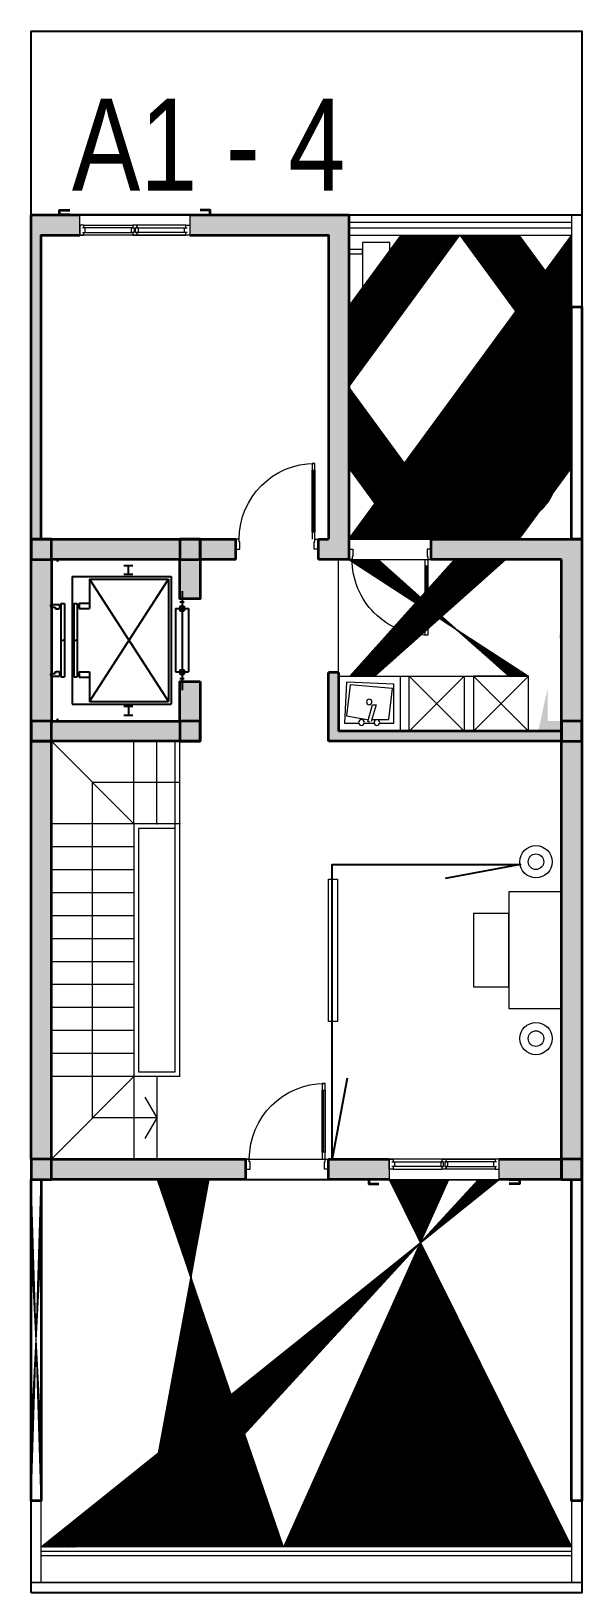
# Model space of a CAD drawing. Header units: millimetres. Extents: x 198719 to 733479478, y 80883 to 2151551233.
# Drawn here: x 568637295.45 to 568637301.45, y 2060999056.83 to 2060999073.83 of the extents above; entities that cross this region are included whole.
import ezdxf
from ezdxf.xclip import XClip

# ---------------------------------------------------------------- set-up
doc = ezdxf.new("R2010")
doc.units = ezdxf.units.MM
doc.set_wipeout_variables(frame=1)
for name, pattern in [('ACAD_ISO03W100', [30, 12, -18]), ('CENTER2', [1.125, 0.75, -0.125, 0.125, -0.125]), ('CONTINOUS', [0]), ('DIVIDEX22', [1.25, 0.625, -0.25, 0, -0.125, 0, -0.25]), ('HIDDEN', [0.75, 0.5, -0.25]), ('PHANTOM2', [1.25, 0.625, -0.125, 0.125, -0.125, 0.125, -0.125]), ('PHANTOM3', [1.5, 0.625, -0.125, 0.125, -0.125, 0.125, -0.125, 0.125, -0.125])]:
    doc.linetypes.add(name, pattern=pattern)
for name, color, linetype, lineweight in [('A-COT VACH', 2, 'Continuous', 35), ('A-CUA', 25, 'Continuous', 5), ('A-DIM', 251, 'Continuous', 15), ('A-HATCH', 251, 'Continuous', 5), ('A-NET KHUAT', 250, 'HIDDEN', 9), ('A-NET THAY', 125, 'Continuous', 18), ('A-NOI THAT', 44, 'Continuous', 9), ('A-TUONG', 255, 'Continuous', 35), ('N1.1-CN', 4, 'CONTINOUS', 35), ('N1.3-TN', 6, 'CENTER2', 35), ('N1.4-TP', 4, 'PHANTOM2', 35), ('N1.5-TH', 2, 'PHANTOM3', 30), ('N1.6-NM', 3, 'DIVIDEX22', 30), ('N4-OTHER1', 143, 'CONTINOUS', 15)]:
    doc.layers.add(name, color=color, linetype=linetype, lineweight=lineweight)
for name, color, linetype in [('A-NOITHAT', 252, 'Continuous'), ('M-CD', 40, 'ACAD_ISO03W100'), ('M-Control', 170, 'CENTER2'), ('M-RP', 140, 'Continuous')]:
    doc.layers.add(name, color=color, linetype=linetype)
doc.styles.add('Arial', font='arial.ttf')

# ---------------------------------------------------------------- blocks, each defined once
blk = doc.blocks.new('N-ONGDUNG')
at = {"layer": 'N4-OTHER1', "ltscale": 10}
h = blk.add_hatch(dxfattribs=at)
h.set_pattern_fill('ANSI31', color=256, scale=36, angle=-90, style=0)
h.set_pattern_definition([(315, (39548.85, 159241.4585), (3.18198052, 3.18198052), [])])
h.paths.add_polyline_path([(0, 45, -0.414214), (45, 0), (0, 0)])
h.paths.add_polyline_path([(-45, 0, -0.414214), (0, 45), (0, 0, 1)])
h.paths.add_polyline_path([(0, 0), (45, 0, -1)])
at = {"linetype": 'Continuous', "ltscale": 10}
for p, q in [((63, 0), (-63, 0)), ((0, 63), (0, -63))]:
    blk.add_line(p, q, dxfattribs=at)
blk.add_circle((0, 0), 45, dxfattribs=at)
for centre, start, end in [((-23, 0), 0, 180), ((23, 0), 180, 0)]:
    blk.add_arc(centre, 22.5, start, end, dxfattribs=at)
blk = doc.blocks.new('$cc')
h = blk.add_hatch()
h.set_pattern_fill('_USER', color=8, scale=0.05, angle=45, style=0, pattern_type=0)
h.set_pattern_definition([(45, (-200956.024176, 465343.044346), (-0.0353553390593, 0.0353553390593), [])])
edge = h.paths.add_edge_path()
edge.add_arc((-0.19, -0.25), 0.313, -53.1301, 53.1301, ccw=False)
edge.add_arc((0, 0), 0.5, 90, 270, ccw=False)
edge.add_arc((0.19, 0.25), 0.312, 126.8699, 233.1301)
at = {"color": 8}
blk.add_lwpolyline([(0, 0, -0.5), (0, -0.5, -1), (0, 0.5, 0.5), (0, 0, 0.333333), (0, 0, 0.333333)], format="xyb", dxfattribs=at)
blk.add_circle((0, 0), 0.5)
blk = doc.blocks.new('A$C9810a9bf')
at = {"layer": 'M-RP', "ltscale": 200}
for centre, radius in [((-14.75, 0), 14.75), ((-14.75, 0), 4.75), ((17.95, 0), 17.95), ((17.95, 0), 7.95)]:
    blk.add_circle(centre, radius, dxfattribs=at)
blk.add_ellipse((3.2, 0), major_axis=(-32.7, 0), ratio=0.75611402, dxfattribs=at)
at = {"layer": 'M-RP', "ltscale": 200, "xscale": 9.5, "yscale": 9.5, "zscale": 9.5, "rotation": 180}
blk.add_blockref('$cc', (-14.75, 0), dxfattribs=at)
at = {"layer": 'M-RP', "ltscale": 200, "xscale": 15.9, "yscale": 15.9, "zscale": 15.9}
blk.add_blockref('$cc', (17.95, 0), dxfattribs=at)
blk = doc.blocks.new('A$Caa2107e4')
at = {"layer": 'M-Control', "ltscale": 0.03}
for centre, radius in [((-14.75, 0), 14.75), ((-14.75, 0), 4.75), ((17.95, 0), 17.95), ((17.95, 0), 7.95)]:
    blk.add_circle(centre, radius, dxfattribs=at)
blk.add_ellipse((3.2, 0), major_axis=(-32.7, 0), ratio=0.75611402, dxfattribs=at)
at = {"layer": 'M-Control', "ltscale": 0.03, "xscale": 9.5, "yscale": 9.5, "zscale": 9.5, "rotation": 180}
blk.add_blockref('$cc', (-14.75, 0), dxfattribs=at)
at = {"layer": 'M-Control', "ltscale": 0.03, "xscale": 15.9, "yscale": 15.9, "zscale": 15.9}
blk.add_blockref('$cc', (17.95, 0), dxfattribs=at)
blk = doc.blocks.new('truc kt')
at = {"layer": 'A-HATCH'}
h = blk.add_hatch(color=256, dxfattribs=at)
h.dxf.hatch_style = 1
h.paths.add_polyline_path([(110, 1010), (110, 1120), (-260, 1120), (-260, -110), (0, -110), (0, 110), (-150, 110), (-150, 1010)])
at = {"layer": 'A-TUONG'}
for points in [[(110, 1010), (110, 1120), (-260, 1120), (-260, -110), (0, -110), (0, 110), (-150, 110), (-150, 1010), (110, 1010)], [(0, 110), (0, 1010)]]:
    blk.add_lwpolyline(points, dxfattribs=at)
at = {"layer": 'M-CD', "xscale": 34, "yscale": 34, "zscale": 34}
blk.add_blockref('$cc', (-116, 961), dxfattribs=at)
at = {"layer": 'M-RP', "ltscale": 200, "rotation": 90}
for name, p in [('A$C9810a9bf', (-101, 876)), ('A$Caa2107e4', (-101, 876)), ('A$C9810a9bf', (-26, 961)), ('A$Caa2107e4', (-26, 961)), ('A$C9810a9bf', (-26, 876)), ('A$Caa2107e4', (-26, 876)), ('A$C9810a9bf', (-101, 790)), ('A$Caa2107e4', (-101, 790)), ('A$C9810a9bf', (-101, 705)), ('A$Caa2107e4', (-101, 705)), ('A$C9810a9bf', (-26, 790)), ('A$Caa2107e4', (-26, 790)), ('A$C9810a9bf', (-26, 705)), ('A$Caa2107e4', (-26, 705))]:
    blk.add_blockref(name, p, dxfattribs=at)
at = {"layer": 'N1.1-CN', "xscale": 0.4444444444444456, "yscale": 0.4444444444444456, "zscale": 0.4444444444444456, "rotation": 90}
blk.add_blockref('N-ONGDUNG', (-20, 309), dxfattribs=at)
at = {"layer": 'N1.3-TN', "xscale": -1, "rotation": 270}
blk.add_blockref('N-ONGDUNG', (-65, 192), dxfattribs=at)
at = {"layer": 'N1.4-TP', "xscale": 1.222222222222222, "yscale": 1.222222222222222, "zscale": 1.222222222222222, "rotation": 270}
blk.add_blockref('N-ONGDUNG', (-65, 376), dxfattribs=at)
at = {"layer": 'N1.5-TH', "xscale": 0.6666666666666677, "yscale": 0.6666666666666677, "zscale": 0.6666666666666677, "rotation": 90}
for p in [(-65, 495), (-76, 282)]:
    blk.add_blockref('N-ONGDUNG', p, dxfattribs=at)
at = {"layer": 'N1.6-NM', "xscale": -1.222222222222222, "yscale": 1.222222222222222, "zscale": 1.222222222222222, "rotation": 270}
blk.add_blockref('N-ONGDUNG', (-65, 592), dxfattribs=at)
blk = doc.blocks.new('*U475')
blk.add_line((70, -100), (70, -1000))
for points in [[(0, 147), (60, 147), (60, 40), (50, 40), (50, 0), (0, 0)], [(1200, 147), (1140, 147), (1140, 40), (1150, 40), (1150, 0), (1200, 0)], [(50, 0), (50, -1100), (90, -1100), (90, 0)], [(50, -100), (90, -100), (90, -1000), (50, -1000)]]:
    blk.add_lwpolyline(points, close=True)
at = {"linetype": 'HIDDEN'}
blk.add_arc((50, 0), 1100, 270, 0, dxfattribs=at)
blk = doc.blocks.new('A$C141617FA')
at = {"layer": 'A-NOI THAT'}
for p, q in [((0, 445), (154, 445)), ((214, 445), (322, 445))]:
    blk.add_line(p, q, dxfattribs=at)
for points in [[(383, 445), (537, 445), (537, 20, -0.414214), (517, 0), (20, 0, -0.414214), (0, 20), (0, 445)], [(297, 407), (481, 407, -0.414214), (521, 367), (521, 67, -0.414214), (481, 27), (61, 27, -0.414214), (21, 67), (21, 367, -0.414214), (61, 407), (246, 407)]]:
    blk.add_lwpolyline(points, format="xyb", dxfattribs=at)
blk.add_lwpolyline([(274, 435), (253, 428, 0.414214), (246, 413), (305, 244, 0.414214), (320, 237), (342, 244, 0.414214), (349, 260), (290, 428, 0.414214)], format="xyb", close=True, dxfattribs=at)
for centre, radius in [((184, 438), 31.2), ((352, 438), 31.2), ((268, 214), 30)]:
    blk.add_circle(centre, radius, dxfattribs=at)
blk = doc.blocks.new('cot 220')
at = {"layer": 'A-COT VACH'}
h = blk.add_hatch(color=256, dxfattribs=at)
h.dxf.hatch_style = 1
h.paths.add_polyline_path([(110, 110), (-110, 110), (-110, -110), (110, -110)])
blk.add_lwpolyline([(-110, -110), (110, -110), (110, 110), (-110, 110)], close=True, dxfattribs=at)
blk = doc.blocks.new('AP11B2')
at = {"layer": 'A-NOITHAT'}
for p, q in [((-435, 1392), (-435, 1442)), ((-385, 1392), (-385, 1442)), ((-335, 1442), (-385, 1442)), ((360, 1492), (-360, 1492)), ((-360, 1342), (-360, 1492)), ((-335, 1392), (-335, 1442)), ((385, 1442), (335, 1442)), ((335, 1392), (335, 1442)), ((360, 1342), (360, 1492)), ((385, 1392), (385, 1442)), ((435, 1392), (435, 1442)), ((-725, 166), (-725, 1292)), ((725, 1292), (-725, 1292)), ((-695, 366), (-695, 1262)), ((695, 1262), (-695, 1262)), ((695, 366), (-695, 1262)), ((-695, 366), (695, 1262)), ((558, 1417), (-568, 1417)), ((-335, 1392), (-385, 1392)), ((360, 1342), (-360, 1342)), ((385, 1392), (335, 1392)), ((695, 366), (695, 1262)), ((725, 166), (725, 1292)), ((-850, 757), (-850, 857)), ((-750, 807), (-850, 807)), ((-750, 757), (-750, 857)), ((750, 757), (750, 857)), ((750, 807), (850, 807)), ((850, 757), (850, 857)), ((-360, 366), (-695, 366)), ((-420, 246), (-420, 366)), ((-360, 246), (-360, 366)), ((695, 366), (360, 366)), ((360, 246), (360, 366)), ((420, 246), (420, 366)), ((-360, 246), (-420, 246)), ((417, 226), (-417, 226)), ((-417, 186), (-417, 226)), ((417, 186), (-417, 186)), ((0, 186), (0, 226)), ((420, 246), (360, 246)), ((417, 186), (417, 226)), ((725, 166), (-725, 166)), ((417, 79), (-417, 79)), ((-417, 39), (-417, 79)), ((417, 39), (-417, 39)), ((-407, -67), (-407, 25)), ((-367, 25), (-407, 25)), ((-357, -15), (-357, 15)), ((0, 39), (0, 79)), ((357, -15), (357, 15)), ((407, 25), (367, 25)), ((407, -67), (407, 25)), ((417, 39), (417, 79)), ((-387, -77), (-397, -77)), ((-377, -67), (-377, -25)), ((-367, -25), (-377, -25)), ((377, -25), (367, -25)), ((377, -67), (377, -25)), ((397, -77), (387, -77))]:
    blk.add_line(p, q, dxfattribs=at)
for centre, start, end in [((-367, 15), 0, 90), ((367, 15), 90, 180), ((-397, -67), 180, 270), ((-387, -67), 270, 0), ((-367, -15), 270, 0), ((367, -15), 180, 270), ((387, -67), 180, 270), ((397, -67), 270, 0)]:
    blk.add_arc(centre, 10, start, end, dxfattribs=at)
for p in [(-900, 0), (900, 0)]:
    blk.add_point(p, dxfattribs=at)
blk = doc.blocks.new('*U97')
blk.add_line((70, 100), (70, 1000))
for points in [[(50, 0), (50, 1100), (90, 1100), (90, 0)], [(50, 100), (90, 100), (90, 1000), (50, 1000)], [(0, -147), (60, -147), (60, -40), (50, -40), (50, 0), (0, 0)], [(1200, -147), (1140, -147), (1140, -40), (1150, -40), (1150, 0), (1200, 0)]]:
    blk.add_lwpolyline(points, close=True)
at = {"linetype": 'HIDDEN'}
blk.add_arc((50, 0), 1100, 0, 90, dxfattribs=at)
blk = doc.blocks.new('BON NUOC DUNG MB')
at = {"layer": 'A-NOI THAT'}
for radius in [600, 250]:
    blk.add_circle((0, 0), radius, dxfattribs=at)
blk = doc.blocks.new('*U98')
blk.add_line((70, 100), (70, 1000))
for points in [[(50, 0), (50, 1100), (90, 1100), (90, 0)], [(50, 100), (90, 100), (90, 1000), (50, 1000)], [(0, -147), (60, -147), (60, -40), (50, -40), (50, 0), (0, 0)], [(1200, -147), (1140, -147), (1140, -40), (1150, -40), (1150, 0), (1200, 0)]]:
    blk.add_lwpolyline(points, close=True)
at = {"linetype": 'HIDDEN'}
blk.add_arc((50, 0), 1100, 0, 90, dxfattribs=at)
blk = doc.blocks.new('DAN NONG DH')
at = {"layer": 'A-NOI THAT'}
for points in [[(0, -50), (150, -50), (150, 0), (0, 0)], [(150, -825), (450, -825), (450, 75), (150, 75)], [(500, -50), (450, -50), (450, 0), (500, 0)], [(0, -700), (150, -700), (150, -750), (0, -750)], [(500, -700), (450, -700), (450, -750), (500, -750)]]:
    blk.add_lwpolyline(points, close=True, dxfattribs=at)
blk = doc.blocks.new('*U71')
at = {"layer": 'A-CUA', "color": 32}
for points in [[(60, -40), (45, -40), (45, -10), (0, -10), (0, -40), (0, -40), (0, -90), (0, -90), (0, -120), (45, -120), (45, -90), (60, -90)], [(30, -90), (60, -90), (60, -40), (30, -40)], [(593, -90), (563, -90), (563, -40), (593, -40)], [(623, -90), (608, -90), (608, -40), (623, -40), (623, -10), (578, -10), (578, -40), (593, -40), (593, -90), (578, -90), (578, -120), (623, -120)], [(608, -90), (638, -90), (638, -40), (608, -40)], [(1140, -40), (1155, -40), (1155, -10), (1200, -10), (1200, -40), (1200, -40), (1200, -90), (1200, -90), (1200, -120), (1155, -120), (1155, -90), (1140, -90)], [(1170, -90), (1140, -90), (1140, -40), (1170, -40)]]:
    blk.add_lwpolyline(points, close=True, dxfattribs=at)
at = {"layer": 'A-CUA', "color": 37, "lineweight": -2}
for points in [[(45, -10), (578, -10), (578, -40), (45, -40)], [(45, -90), (578, -90), (578, -120), (45, -120)], [(1155, -10), (623, -10), (623, -40), (1155, -40)], [(1155, -90), (623, -90), (623, -120), (1155, -120)]]:
    blk.add_lwpolyline(points, close=True, dxfattribs=at)
blk = doc.blocks.new('phào cửa')
at = {"layer": 'A-HATCH'}
h = blk.add_hatch(dxfattribs=at)
h.set_pattern_fill('ANSI31', color=256, scale=250)
h.set_pattern_definition([(45, (-237697.46, 7620.01), (-22.097087, 22.097087), [])])
h.paths.add_polyline_path([(0, 0), (0, 110), (-50, 110), (-50, 0)])
at = {"layer": 'A-TUONG'}
blk.add_lwpolyline([(0, 0), (0, 110), (-50, 110), (-50, 0)], close=True, dxfattribs=at)
blk = doc.blocks.new('S1200')
at = {"layer": 'A-TUONG'}
blk.add_blockref('phào cửa', (0, 1310), dxfattribs=at)
at = {"layer": 'A-TUONG', "xscale": -1, "rotation": 180}
blk.add_blockref('phào cửa', (0, -110), dxfattribs=at)
blk.add_wipeout([(220, 1200), (220, 0), (0, 0), (0, 1200)]).dxf.layer = 'A-NET KHUAT'
at = {"layer": 'A-NET THAY'}
blk.add_lwpolyline([(0, 0), (0, 1200), (220, 1200), (220, 0)], close=True, dxfattribs=at)
at = {"layer": 'A-CUA', "rotation": 90}
blk.add_blockref('*U71', (100, 0), dxfattribs=at)
blk = doc.blocks.new('A1 - 4')
at = {"layer": 'A-HATCH'}
h = blk.add_hatch(color=256, dxfattribs=at)
h.dxf.hatch_style = 1
h.paths.add_polyline_path([(0.22, -5.75), (0, -5.75), (0, -7.51), (0.22, -7.51)])
h.paths.add_polyline_path([(0.11, -2.22), (1.73, -2.22), (1.73, -2), (0, -2), (0, -5.53), (0.11, -5.53)])
h.paths.add_polyline_path([(1.62, -5.53), (0.22, -5.53), (0.22, -5.75), (1.62, -5.75)])
h.paths.add_polyline_path([(2.23, -5.53), (1.84, -5.53), (1.84, -5.75), (2.23, -5.75)], flags=17)
h.paths.add_polyline_path([(1.84, -5.75), (1.62, -5.75), (1.62, -6.18), (1.84, -6.18)])
h.paths.add_polyline_path([(1.84, -7.08), (1.62, -7.08), (1.62, -7.51), (1.84, -7.51)])
h.paths.add_polyline_path([(1.62, -7.51), (0.22, -7.51), (0.22, -7.73), (1.62, -7.73)])
h.paths.add_polyline_path([(0.22, -7.73), (0, -7.73), (0, -12.28), (0.22, -12.28)])
h.paths.add_polyline_path([(2.34, -12.28), (0.22, -12.28), (0.22, -12.5), (2.34, -12.5)])
h.paths.add_polyline_path([(3.9, -12.28), (3.24, -12.28), (3.24, -12.5), (3.9, -12.5)])
h.paths.add_polyline_path([(5.78, -12.28), (5.1, -12.28), (5.1, -12.5), (5.78, -12.5)])
h.paths.add_polyline_path([(6, -7.73), (5.78, -7.73), (5.78, -12.28), (6, -12.28)])
h.paths.add_polyline_path([(5.78, -7.62), (3.35, -7.62), (3.35, -6.98), (3.24, -6.98), (3.24, -7.73), (5.78, -7.73)])
h.paths.add_polyline_path([(6, -5.53), (4.36, -5.53), (4.36, -5.75), (5.78, -5.75), (5.78, -7.51), (6, -7.51)])
h.paths.add_polyline_path([(3.46, -2), (1.73, -2), (1.73, -2.22), (3.24, -2.22), (3.24, -5.53), (3.13, -5.53), (3.13, -5.75), (3.46, -5.75)])
h = blk.add_hatch(dxfattribs=at)
h.set_pattern_fill('SQRTMPLT', color=256, scale=0.3, pattern_type=2)
h.set_pattern_definition([(0, (-368.08728, 20.3307), (0, 0.3), []), (90, (-368.08728, 20.3307), (-0.3, 2e-17), [])])
h.paths.add_polyline_path([(3.46, -2.22), (3.46, -5.53), (5.89, -5.53), (5.89, -2.22)])
h = blk.add_hatch(dxfattribs=at)
h.set_pattern_fill('ANSI31', color=256, scale=0.3)
h.set_pattern_definition([(45, (-320.238848, 350.192342), (-0.0265165043, 0.0265165043), [])])
h.paths.add_polyline_path([(5.89, -3), (6, -3), (6, -5.53), (5.89, -5.53)])
h = blk.add_hatch(dxfattribs=at)
h.set_pattern_fill('SQRTMPLT', color=256, scale=0.3, pattern_type=2)
h.set_pattern_definition([(0, (20.4639, -5.75), (0, 0.3), []), (90, (20.4639, -5.75), (-0.3, 2e-17), [])])
h.paths.add_polyline_path([(4.36, -5.75), (3.46, -5.75), (3.46, -5.75), (3.35, -5.75), (3.35, -7.02), (4.02, -7.02), (4.02, -7.62), (4.12, -7.62), (4.12, -7.02), (4.72, -7.02), (4.72, -7.62), (4.82, -7.62), (4.82, -7.02), (5.42, -7.02), (5.42, -7.62), (5.52, -7.62), (5.52, -6.5), (5.74, -6.5), (5.74, -5.75), (4.36, -5.75)])
h = blk.add_hatch(dxfattribs=at)
h.set_pattern_fill('ANSI31', color=256, scale=0.3)
h.set_pattern_definition([(45, (-326.128848, 339.72234), (-0.0265165043, 0.0265165043), [])])
h.paths.add_polyline_path([(0, -12.5), (0.11, -12.5), (0.11, -16), (0, -16)])
h = blk.add_hatch(dxfattribs=at)
h.set_pattern_fill('SQRTMPLT', color=256, scale=0.3, pattern_type=2)
h.set_pattern_definition([(0, (-474.11707, -25.80182), (0, 0.3), []), (90, (-474.11707, -25.80182), (-0.3, 2e-17), [])])
h.paths.add_polyline_path([(5.89, -16.5), (5.89, -12.5), (5.78, -12.5), (5.1, -12.5), (3.9, -12.5), (3.24, -12.5), (2.34, -12.5), (0.22, -12.5), (0.22, -12.5), (0.11, -12.5), (0.11, -16.5)])
h = blk.add_hatch(dxfattribs=at)
h.set_pattern_fill('ANSI31', color=256, scale=0.3)
h.set_pattern_definition([(45, (-320.238848, 339.722342), (-0.0265165043, 0.0265165043), [])])
h.paths.add_polyline_path([(5.89, -12.5), (6, -12.5), (6, -16), (5.89, -16)])
at = {"layer": 'A-NET THAY'}
for p, q in [((3.46, -5.53), (4.36, -5.53)), ((3.35, -6.98), (3.35, -5.75)), ((3.46, -5.75), (4.36, -5.75)), ((2.34, -12.28), (3.24, -12.28)), ((0.11, -16.89), (0.11, -12.5)), ((2.34, -12.5), (3.24, -12.5)), ((5.89, -12.5), (5.89, -16.89)), ((5.89, -16.5), (0.11, -16.5)), ((5.89, -16.55), (0.11, -16.55)), ((5.89, -16.6), (0.11, -16.6))]:
    blk.add_line(p, q, dxfattribs=at)
at = {"layer": 'A-NET THAY', "ltscale": 100}
for p, q in [((1.12, -8.63), (0.22, -7.73)), ((1.12, -8.63), (1.12, -7.73)), ((1.37, -8.63), (1.37, -7.73)), ((1.62, -8.63), (1.62, -7.73)), ((1.12, -8.63), (0.22, -8.63)), ((1.12, -8.63), (1.12, -9.38)), ((1.62, -8.63), (1.12, -8.63)), ((1.62, -8.63), (1.37, -8.63)), ((1.62, -11.38), (1.62, -8.63)), ((1.12, -8.88), (0.22, -8.88)), ((1.12, -9.13), (0.22, -9.13)), ((1.12, -9.38), (0.22, -9.38)), ((1.12, -9.38), (1.12, -11.38)), ((1.12, -9.63), (0.22, -9.63)), ((1.12, -9.88), (0.22, -9.88)), ((1.12, -10.13), (0.22, -10.13)), ((1.12, -10.38), (0.22, -10.38)), ((1.12, -10.63), (0.22, -10.63)), ((1.12, -10.88), (0.22, -10.88)), ((1.12, -11.13), (0.22, -11.13)), ((1.12, -11.38), (0.22, -12.28)), ((1.12, -11.38), (0.22, -11.38)), ((1.62, -11.38), (1.12, -11.38)), ((1.12, -11.38), (1.12, -12.28)), ((1.37, -11.38), (1.37, -12.28))]:
    blk.add_line(p, q, dxfattribs=at)
at = {"layer": 'A-NET THAY', "color": 251, "ltscale": 10}
for p, q in [((1.62, -8.18), (0.67, -8.18)), ((0.67, -11.83), (0.67, -8.18)), ((1.62, -8.18), (0.92, -8.18)), ((1.37, -11.83), (0.67, -11.83))]:
    blk.add_line(p, q, dxfattribs=at)
at = {"layer": 'A-NET THAY'}
for points in [[(3.46, -2), (6, -2)], [(5.89, -2), (5.89, -5.53)], [(6, -2), (6, -5.53)], [(3.46, -2.08), (5.89, -2.08)], [(3.46, -2.14), (5.89, -2.14)], [(3.46, -2.22), (5.89, -2.22)], [(6, -12.5), (6, -16.89), (0, -16.89), (0, -12.5)]]:
    blk.add_lwpolyline(points, dxfattribs=at)
at = {"layer": 'A-NET THAY', "ltscale": 100}
blk.add_lwpolyline([(1.57, -8.68), (1.17, -8.68), (1.17, -11.33), (1.57, -11.33), (1.57, -7.73)], dxfattribs=at)
at = {"layer": 'A-NET THAY', "color": 251, "ltscale": 10}
blk.add_lwpolyline([(1.24, -11.606), (1.37, -11.83), (1.24, -12.054)], dxfattribs=at)
at = {"layer": 'A-NET THAY'}
blk.add_lwpolyline([(0, -16.89), (6, -16.89), (6, -17), (0, -17)], close=True, dxfattribs=at)
at = {"layer": 'A-NET THAY', "ltscale": 100}
for p in [(1.37, -8.63), (1.37, -8.63), (1.62, -8.63), (1.62, -8.63), (1.37, -11.38), (1.37, -11.38)]:
    blk.add_point(p, dxfattribs=at)
at = {"layer": 'A-NOI THAT'}
for p, q in [((4.12, -7.62), (4.72, -7.02)), ((4.12, -7.02), (4.72, -7.62)), ((5.42, -7.62), (4.82, -7.02)), ((5.42, -7.02), (4.82, -7.62))]:
    blk.add_line(p, q, dxfattribs=at)
for points in [[(4.02, -7.02), (4.02, -7.62), (3.35, -7.62), (3.35, -7.02)], [(4.72, -7.02), (4.72, -7.62), (4.12, -7.62), (4.12, -7.02)], [(4.82, -7.02), (4.82, -7.62), (5.42, -7.62), (5.42, -7.02)], [(3.24, -9.23), (3.34, -9.23), (3.34, -10.78), (3.24, -10.78)], [(5.78, -9.37), (5.206, -9.37), (5.206, -10.64), (5.78, -10.64)], [(5.206, -9.605), (4.819, -9.605), (4.819, -10.405), (5.206, -10.405)]]:
    blk.add_lwpolyline(points, close=True, dxfattribs=at)
for centre, radius in [((5.501, -9.042), 0.176), ((5.501, -9.042), 0.0846), ((5.501, -10.967), 0.176), ((5.501, -10.967), 0.0846)]:
    blk.add_circle(centre, radius, dxfattribs=at)
at = {"layer": 'A-TUONG'}
for p, q in [((1.84, -5.53), (2.23, -5.53)), ((2.23, -5.75), (2.23, -5.53)), ((3.13, -5.75), (3.13, -5.53)), ((3.13, -5.53), (3.24, -5.53)), ((4.36, -5.53), (6, -5.53)), ((4.36, -5.75), (4.36, -5.53)), ((6, -5.53), (6, -12.5)), ((2.23, -5.75), (1.84, -5.75)), ((3.46, -5.75), (3.13, -5.75)), ((5.78, -5.75), (4.36, -5.75)), ((5.78, -12.5), (5.78, -5.75)), ((3.35, -6.98), (3.24, -6.98)), ((3.24, -7.73), (3.24, -6.98)), ((3.35, -6.98), (3.35, -7.62)), ((5.78, -7.62), (3.35, -7.62)), ((0, -12.28), (0, -7.73)), ((0.22, -7.73), (0.11, -7.73)), ((0.22, -12.5), (0.22, -7.73)), ((5.78, -7.73), (3.24, -7.73)), ((2.34, -12.5), (2.34, -12.28)), ((3.24, -12.5), (3.24, -12.28)), ((3.24, -12.28), (3.9, -12.28)), ((5.1, -12.28), (5.78, -12.28)), ((5.78, -12.28), (5.78, -12.5)), ((3.9, -12.5), (3.24, -12.5)), ((5.78, -12.5), (5.1, -12.5))]:
    blk.add_line(p, q, dxfattribs=at)
for points in [[(0, -5.53), (0, -2), (0.53, -2)], [(1.73, -2), (3.46, -2), (3.46, -5.75)], [(0.11, -5.53), (0.11, -2.22), (0.53, -2.22)], [(1.73, -2.22), (3.24, -2.22), (3.24, -5.53)], [(2.34, -12.5), (0.22, -12.5), (0.22, -12.28), (2.34, -12.28)]]:
    blk.add_lwpolyline(points, dxfattribs=at)
for points in [[(5.89, -3), (6, -3), (6, -5.53), (5.89, -5.53)], [(0, -12.5), (0.11, -12.5), (0.11, -16), (0, -16)], [(5.89, -12.5), (6, -12.5), (6, -16), (5.89, -16)]]:
    blk.add_lwpolyline(points, close=True, dxfattribs=at)
at = {"layer": 'A-TUONG', "ltscale": 100}
blk.add_lwpolyline([(1.84, -7.08), (1.84, -7.73), (0, -7.73), (0, -5.53), (1.84, -5.53), (1.84, -6.18), (1.62, -6.18), (1.62, -5.75), (0.22, -5.75), (0.22, -7.51), (1.62, -7.51), (1.62, -7.08)], close=True, dxfattribs=at)
at = {"layer": 'Defpoints'}
blk.add_lwpolyline([(0, -12.5), (6, -12.5), (6, -5.53), (3.46, -5.53), (3.46, -2), (0, -2)], close=True, dxfattribs=at)
at = {"layer": 'A-COT VACH', "xscale": 0.001, "yscale": 0.001, "zscale": 0.001}
for p in [(0.11, -5.64), (1.73, -5.64), (0.11, -7.62), (1.73, -7.62), (5.89, -7.62), (0.11, -12.39), (5.89, -12.39)]:
    blk.add_blockref('cot 220', p, dxfattribs=at)
at = {"layer": 'A-CUA', "extrusion": (0, 0, -1), "xscale": 0.0007500000000000045, "yscale": 0.0007500000000000045, "zscale": -0.0007500000000000045}
for name, p in [('*U98', (-3.13, -5.53)), ('*U475', (-4.36, -5.75)), ('*U97', (-3.24, -12.28))]:
    blk.add_blockref(name, p, dxfattribs=at)
at = {"layer": 'A-DIM'}
ref = blk.add_blockref('truc kt', (5.78, -7.62), dxfattribs=dict(at, xscale=0.001, yscale=0.001, zscale=0.001))
XClip(ref).set_block_clipping_path([(-292.0677081884, -174.8129556538), (0.000000001, 1164.1870443462)])
at = {"layer": 'A-NOI THAT', "xscale": 0.001, "yscale": 0.001, "zscale": 0.001}
for name, p in [('DAN NONG DH', (3.46, -2.375)), ('BON NUOC DUNG MB', (5.14, -4.78))]:
    blk.add_blockref(name, p, dxfattribs=at)
at = {"layer": 'A-NOI THAT', "linetype": 'Continuous', "xscale": -0.0009583333333333349, "yscale": 0.0009583333333333349, "zscale": 0.0009583333333333349, "rotation": 270}
blk.add_blockref('AP11B2', (0.286, -6.63), dxfattribs=at)
at = {"layer": 'A-NOI THAT', "xscale": -0.001, "yscale": 0.001, "zscale": 0.001, "rotation": 180}
blk.add_blockref('A$C141617FA', (3.416, -7.088), dxfattribs=at)
at = {"layer": 'Defpoints', "color": 1, "style": 'Arial', "width": 0.8}
blk.add_text('A1 - 4', height=1, dxfattribs=at).set_placement((0.444, -1.735))
at = {"layer": 'A-TUONG', "yscale": 0.001, "zscale": 0.001, "rotation": 270}
for p, xscale in [((0.53, -2), 0.001), ((3.9, -12.5), -0.001)]:
    blk.add_blockref('S1200', p, dxfattribs=dict(at, xscale=xscale))
blk.add_line((0, -2), (3.46, -2))
at = {"layer": 'Defpoints', "color": 1}
blk.add_lwpolyline([(0, -17), (0, 0), (6, 0), (6, -17)], close=True, dxfattribs=at)
for points in [[(0, -2), (6, -2)], [(3.444, -11.397), (3.279, -12.277), (3.279, -9.071), (5.334, -9.071), (4.511, -9.226)]]:
    blk.add_lwpolyline(points, dxfattribs=at)

msp = doc.modelspace()

# ---------------------------------------------------------------- block references
at = {"layer": 'A-NET THAY', "rotation": 4.362249737850153e-06}
msp.add_blockref('A1 - 4', (568637295.451, 2060999073.828), dxfattribs=at)

doc.saveas('drawing.dxf')
